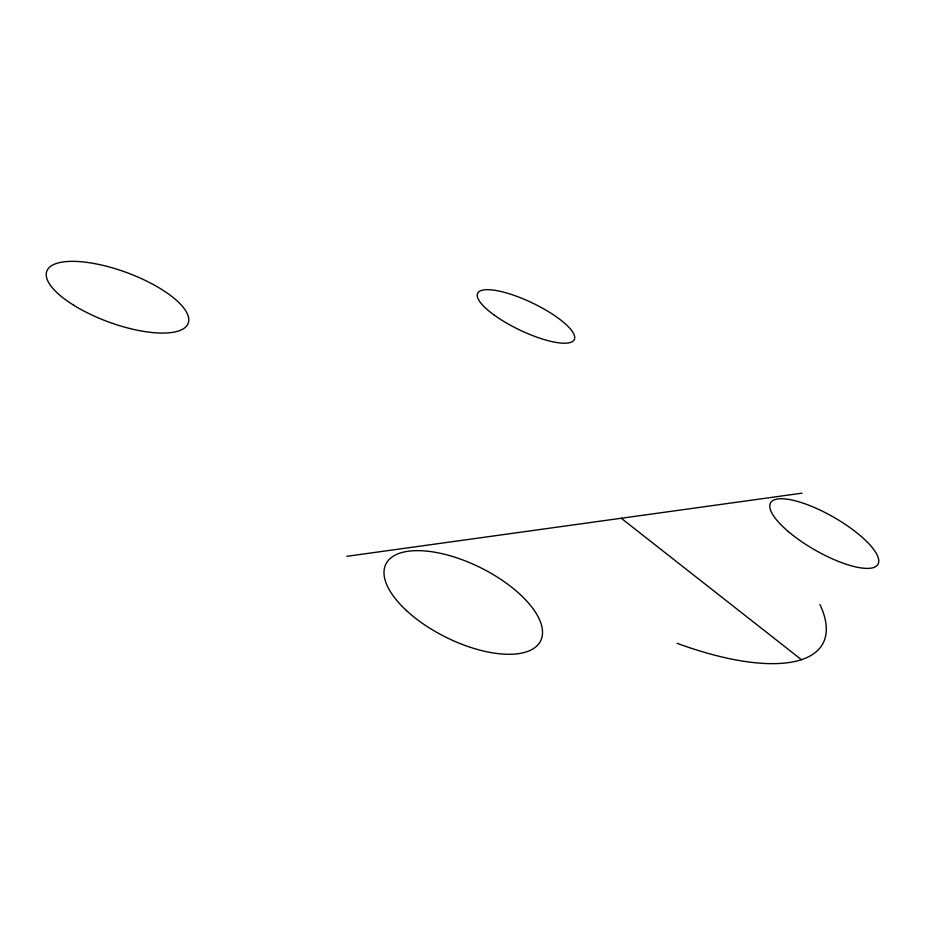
<?xml version="1.0" encoding="UTF-8"?>
<svg xmlns="http://www.w3.org/2000/svg" width="925" height="925" viewBox="0 0 925 925"><rect width="100%" height="100%" fill="white"/><g stroke="black" fill="none" stroke-linecap="round" stroke-linejoin="round"><path stroke-width="1.39" d="M346.817 556.318L801.998 493.175M621.242 518.254L801.455 659.698M819.966 604.592A202.702 74.22 28.4 0 1 677.123 643.326M788.401 531.632A61.848 18.882 29.8 0 0 877.721 564.666A61.848 18.882 29.8 0 0 806.704 504.426A61.848 18.882 29.8 0 0 788.401 531.632M406.445 610.558A86.372 38.85 26.4 0 0 539.495 642.806A86.372 38.85 26.4 0 0 443.78 554.087A86.372 38.85 26.4 0 0 406.445 610.558M494.308 315.159A53.569 14.916 25.6 0 0 573.87 340.284A53.569 14.916 25.6 0 0 509.687 293.919A53.569 14.916 25.6 0 0 494.308 315.159M73.792 305.285A75.318 26.305 20.2 0 0 188.087 323.496A75.318 26.305 20.2 0 0 90.627 262.92A75.318 26.305 20.2 0 0 73.792 305.285"/></g></svg>
